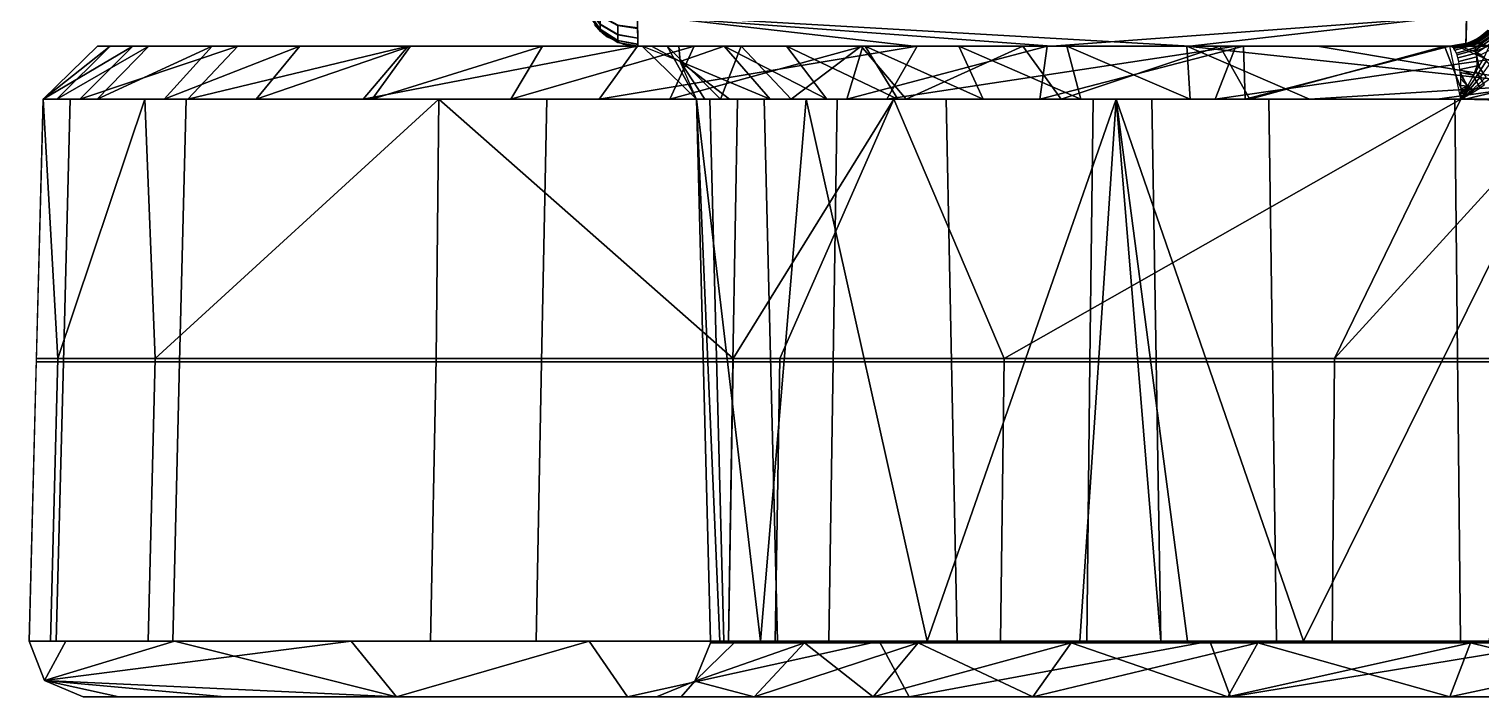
# Model space of a CAD drawing. Extents: x -17.6 to 17.7, y -17.9 to 0.1.
# Drawn here: x -17.63 to -4.24, y -17.87 to -11.71 of the extents above; entities that cross this region are included whole.
import ezdxf

# ---------------------------------------------------------------- set-up
doc = ezdxf.new("R2010")
doc.units = 0
doc.header["$MEASUREMENT"] = 0
doc.layers.add('IGES LEVEL 1', color=255, linetype='CONTINUOUS')

msp = doc.modelspace()

# ---------------------------------------------------------------- linework, layer by layer
at = {"layer": 'IGES LEVEL 1'}
for points in [[(-4.367, -11.575, -2.957), (-4.375, -11.868, -2.25), (-4.347, -10.804, -1.874)], [(-4.375, -11.868, -2.25), (-4.375, -11.868, -1.032), (-4.347, -10.804, -1.874)], [(-4.375, -11.868, -1.032), (-4.375, -11.868, 0.186), (-4.347, -10.804, 0.013)], [(-4.375, -11.868, 0.186), (-4.375, -11.868, 1.404), (-4.347, -10.804, 0.013)], [(-4.375, -11.868, 1.404), (-4.375, -11.868, 2.622), (-4.347, -10.804, 1.901)], [(-4.375, -11.868, 2.622), (-4.375, -11.868, 3.84), (-4.347, -10.804, 3.788)], [(-4.375, -11.868, 3.84), (-4.375, -11.868, 5.058), (-4.347, -10.804, 3.788)], [(-4.375, -11.868, 5.058), (-4.375, -11.868, 6.276), (-4.347, -10.804, 5.675)], [(-4.375, -11.868, 6.276), (-4.368, -11.584, 6.974), (-4.347, -10.804, 5.675)], [(-4.347, -10.804, 5.675), (-4.347, -10.804, 3.788), (-4.375, -11.868, 5.058)], [(-4.347, -10.804, 3.788), (-4.347, -10.804, 1.901), (-4.375, -11.868, 2.622)], [(-4.347, -10.804, 1.901), (-4.347, -10.804, 0.013), (-4.375, -11.868, 1.404)], [(-4.347, -10.804, 0.013), (-4.347, -10.804, -1.874), (-4.375, -11.868, -1.032)], [(-12.469, -11.559, -2.389), (-12.47, -11.52, -2.515), (-12.361, -11.664, -2.576), (-12.36, -11.711, -2.421)], [(-12.47, -11.522, 6.537), (-12.469, -11.561, 6.405), (-12.36, -11.713, 6.434), (-12.361, -11.666, 6.596)], [(-12.469, -11.573, -2.25), (-12.469, -11.559, -2.389), (-12.36, -11.711, -2.421), (-12.36, -11.728, -2.25)], [(-12.469, -11.561, 6.405), (-12.469, -11.573, 6.276), (-12.36, -11.728, 6.276), (-12.36, -11.713, 6.434)], [(-12.361, -11.664, -2.576), (-12.363, -11.582, -2.727), (-12.199, -11.669, -2.789), (-12.198, -11.76, -2.618)], [(-12.363, -11.592, 6.738), (-12.361, -11.666, 6.596), (-12.198, -11.763, 6.638), (-12.199, -11.68, 6.797)], [(-12.017, -11.575, -2.957), (-12.013, -11.868, -2.25), (-9.467, -11.868, -2.25)], [(-9.467, -11.868, -2.25), (-6.921, -11.868, -2.25), (-12.017, -11.575, -2.957)], [(-6.921, -11.868, -2.25), (-4.367, -11.575, -2.957), (-12.017, -11.575, -2.957)], [(-8.194, -11.868, 6.276), (-12.013, -11.868, 6.276), (-12.017, -11.584, 6.974)], [(-4.368, -11.584, 6.974), (-8.194, -11.868, 6.276), (-12.017, -11.584, 6.974)], [(-4.368, -11.584, 6.974), (-4.375, -11.868, 6.276), (-8.194, -11.868, 6.276)], [(-4.375, -11.868, -2.25), (-4.367, -11.575, -2.957), (-6.921, -11.868, -2.25)], [(-12.414, -11.666, -2.25), (-12.414, -11.666, 6.276), (-12.374, -11.714, 6.276), (-12.374, -11.714, -2.25)], [(-12.374, -11.714, -2.25), (-12.374, -11.714, 6.276), (-12.343, -11.744, 6.276), (-12.343, -11.744, -2.25)], [(-12.36, -11.711, -2.421), (-12.361, -11.664, -2.576), (-12.198, -11.76, -2.618), (-12.197, -11.814, -2.443)], [(-12.361, -11.666, 6.596), (-12.36, -11.713, 6.434), (-12.197, -11.816, 6.455), (-12.198, -11.763, 6.638)], [(-12.36, -11.728, -2.25), (-12.36, -11.711, -2.421), (-12.197, -11.814, -2.443), (-12.197, -11.833, -2.25)], [(-12.36, -11.713, 6.434), (-12.36, -11.728, 6.276), (-12.197, -11.833, 6.276), (-12.197, -11.816, 6.455)], [(-12.343, -11.744, -2.25), (-12.343, -11.744, 6.276), (-12.297, -11.78, 6.276), (-12.297, -11.78, -2.25)], [(-12.297, -11.78, -2.25), (-12.297, -11.78, 6.276), (-12.147, -11.85, 6.276), (-12.147, -11.85, -2.25)], [(-12.198, -11.76, -2.618), (-12.199, -11.669, -2.789), (-12.015, -11.696, -2.81), (-12.014, -11.792, -2.633)], [(-12.199, -11.68, 6.797), (-12.198, -11.763, 6.638), (-12.014, -11.794, 6.652), (-12.015, -11.708, 6.818)], [(-12.197, -11.814, -2.443), (-12.198, -11.76, -2.618), (-12.014, -11.792, -2.633), (-12.013, -11.848, -2.451)], [(-12.198, -11.763, 6.638), (-12.197, -11.816, 6.455), (-12.013, -11.851, 6.462), (-12.014, -11.794, 6.652)], [(-4.343, -11.835, -8.044), (-4.343, -11.835, -5.601), (-4.235, -11.777, -5.601), (-4.235, -11.777, -8.044)], [(-4.343, -11.835, -10.518), (-4.343, -11.835, -8.044), (-4.235, -11.777, -8.044), (-4.235, -11.777, -10.518)], [(-4.331, -11.83, -10.518), (-4.319, -11.83, -10.665), (-4.235, -11.785, -10.65), (-4.246, -11.785, -10.518)], [(-4.319, -11.83, -10.665), (-4.279, -11.831, -10.808), (-4.2, -11.786, -10.777), (-4.235, -11.785, -10.65)], [(-4.307, -11.838, -5.449), (-4.313, -11.832, -5.487), (-4.163, -11.728, -5.467), (-4.161, -11.735, -5.422)], [(-4.163, -11.728, -5.467), (-4.313, -11.832, -5.487), (-4.276, -11.803, -5.601)], [(-4.305, -11.842, -5.43), (-4.307, -11.838, -5.449), (-4.161, -11.735, -5.422), (-4.16, -11.739, -5.4)], [(-4.298, -11.856, -5.374), (-4.305, -11.842, -5.43), (-4.16, -11.739, -5.4), (-4.157, -11.757, -5.334)], [(-4.289, -11.884, -5.303), (-4.298, -11.856, -5.374), (-4.157, -11.757, -5.334), (-4.153, -11.791, -5.25)], [(-4.12, -11.733, -10.785), (-4.134, -11.73, -10.752), (-4.286, -11.834, -10.81), (-4.268, -11.836, -10.848)], [(-4.276, -11.803, -5.601), (-4.174, -11.726, -5.601), (-4.163, -11.728, -5.467)], [(-4.102, -11.74, -10.818), (-4.12, -11.733, -10.785), (-4.268, -11.836, -10.848), (-4.243, -11.841, -10.883)], [(-4.246, -11.785, -10.518), (-4.235, -11.785, -10.65), (-4.162, -11.726, -10.636), (-4.172, -11.724, -10.518)], [(-4.077, -11.752, -10.851), (-4.102, -11.74, -10.818), (-4.243, -11.841, -10.883), (-4.21, -11.852, -10.917)], [(-16.998, -11.868, -21.998), (-17.498, -12.355, -21.998), (-16.88, -11.868, -19.99)], [(-17.498, -12.355, -21.998), (-17.373, -12.355, -19.91), (-16.88, -11.868, -19.99)], [(-17.162, -12.355, -25.414), (-17.498, -12.355, -21.998), (-16.671, -11.868, -25.317)], [(-17.498, -12.355, -21.998), (-16.998, -11.868, -21.998), (-16.671, -11.868, -25.317)], [(-17.373, -12.355, -19.91), (-17, -12.355, -17.851), (-16.525, -11.868, -18.011)], [(-16.525, -11.868, -18.011), (-16.88, -11.868, -19.99), (-17.373, -12.355, -19.91)], [(-16.165, -12.355, -28.699), (-17.162, -12.355, -25.414), (-15.703, -11.868, -28.508)], [(-16.671, -11.868, -25.317), (-15.703, -11.868, -28.508), (-17.162, -12.355, -25.414)], [(-17, -12.355, -17.851), (-16.384, -12.355, -15.852), (-15.939, -11.868, -16.088)], [(-15.939, -11.868, -16.088), (-16.525, -11.868, -18.011), (-17, -12.355, -17.851)], [(-16.709, -11.868, -25.124), (-16.998, -11.868, -21.998), (-11.972, -11.868, -21.998)], [(-16.998, -11.868, -21.998), (-16.705, -11.868, -18.854), (-11.972, -11.868, -21.998)], [(-11.972, -11.868, -21.998), (-11.564, -11.868, -25.1), (-16.709, -11.868, -25.124)], [(-15.849, -11.868, -28.143), (-16.709, -11.868, -25.124), (-11.564, -11.868, -25.1)], [(-11.635, -11.868, -19.175), (-11.972, -11.868, -21.998), (-16.705, -11.868, -18.854)], [(-16.705, -11.868, -18.854), (-15.837, -11.868, -15.819), (-11.635, -11.868, -19.175)], [(-16.384, -12.355, -15.852), (-15.535, -12.355, -13.941), (-15.13, -11.868, -14.247)], [(-15.13, -11.868, -14.247), (-15.939, -11.868, -16.088), (-16.384, -12.355, -15.852)], [(-14.547, -12.355, -31.727), (-16.165, -12.355, -28.699), (-14.131, -11.868, -31.45)], [(-15.703, -11.868, -28.508), (-14.131, -11.868, -31.45), (-16.165, -12.355, -28.699)], [(-11.564, -11.868, -25.1), (-10.367, -11.868, -27.991), (-15.849, -11.868, -28.143)], [(-14.45, -11.868, -30.954), (-15.849, -11.868, -28.143), (-10.367, -11.868, -27.991)], [(-10.643, -11.868, -16.511), (-11.635, -11.868, -19.175), (-15.837, -11.868, -15.819)], [(-15.837, -11.868, -15.819), (-14.422, -11.868, -12.997), (-10.643, -11.868, -16.511)], [(-15.535, -12.355, -13.941), (-14.463, -12.355, -12.144), (-14.11, -11.868, -12.514)], [(-14.11, -11.868, -12.514), (-15.13, -11.868, -14.247), (-15.535, -12.355, -13.941)], [(-12.369, -12.355, -34.381), (-14.547, -12.355, -31.727), (-12.015, -11.868, -34.028)], [(-14.131, -11.868, -31.45), (-12.015, -11.868, -34.028), (-14.547, -12.355, -31.727)], [(-14.463, -12.355, -12.144), (-13.185, -12.355, -10.488), (-12.892, -11.868, -10.914)], [(-12.892, -11.868, -10.914), (-14.11, -11.868, -12.514), (-14.463, -12.355, -12.144)], [(-12.558, -11.868, -33.459), (-14.45, -11.868, -30.954), (-10.367, -11.868, -27.991)], [(-9.051, -11.868, -14.155), (-10.643, -11.868, -16.511), (-14.422, -11.868, -12.997)], [(-14.422, -11.868, -12.997), (-12.511, -11.868, -10.484), (-9.051, -11.868, -14.155)], [(-13.185, -12.355, -10.488), (-11.718, -12.355, -8.996), (-11.494, -11.868, -9.468)], [(-11.494, -11.868, -9.468), (-12.892, -11.868, -10.914), (-13.185, -12.355, -10.488)], [(-10.367, -11.868, -27.991), (-8.462, -11.868, -30.474), (-12.558, -11.868, -33.459)], [(-10.238, -11.868, -35.574), (-12.558, -11.868, -33.459), (-8.462, -11.868, -30.474)], [(-6.95, -11.868, -12.241), (-9.051, -11.868, -14.155), (-12.511, -11.868, -10.484)], [(-12.511, -11.868, -10.484), (-10.168, -11.868, -8.368), (-6.95, -11.868, -12.241)], [(-9.715, -12.355, -36.559), (-12.369, -12.355, -34.381), (-9.437, -11.868, -36.143)], [(-12.015, -11.868, -34.028), (-9.437, -11.868, -36.143), (-12.369, -12.355, -34.381)], [(-12.197, -11.833, -2.25), (-12.197, -11.814, -2.443), (-12.013, -11.848, -2.451), (-12.013, -11.868, -2.25)], [(-12.197, -11.816, 6.455), (-12.197, -11.833, 6.276), (-12.013, -11.868, 6.276), (-12.013, -11.851, 6.462)], [(-12.013, -11.868, 6.276), (-12.013, -11.868, 2.013), (-12.147, -11.85, 6.276)], [(-12.013, -11.868, 2.013), (-12.013, -11.868, -2.25), (-12.147, -11.85, -2.25)], [(-12.147, -11.85, -2.25), (-12.147, -11.85, 6.276), (-12.013, -11.868, 2.013)], [(-4.375, -11.868, -2.25), (-4.375, -11.868, 6.276), (-12.013, -11.868, 6.276), (-12.013, -11.868, -2.25)], [(-11.624, -12.01, -21.998), (-11.972, -11.868, -21.998), (-11.888, -11.868, -20.576)], [(-11.742, -11.868, -24.336), (-11.972, -11.868, -21.998), (-11.473, -12.355, -21.998)], [(-11.888, -11.868, -20.576), (-11.635, -11.868, -19.175), (-11.624, -12.01, -21.998)], [(-11.06, -11.868, -26.585), (-11.742, -11.868, -24.336), (-11.252, -12.355, -24.239)], [(-11.473, -12.355, -21.998), (-11.252, -12.355, -24.239), (-11.742, -11.868, -24.336)], [(-11.718, -12.355, -8.996), (-10.084, -12.355, -7.69), (-9.936, -11.868, -8.198)], [(-9.936, -11.868, -8.198), (-11.494, -11.868, -9.468), (-11.718, -12.355, -8.996)], [(-11.635, -11.868, -19.175), (-11.218, -11.868, -17.813), (-11.624, -12.01, -21.998)], [(-11.624, -12.01, -21.998), (-11.218, -11.868, -17.813), (-10.792, -12.355, -18.101)], [(-11.252, -12.355, -24.239), (-10.598, -12.355, -26.394), (-11.06, -11.868, -26.585)], [(-11.218, -11.868, -17.813), (-10.643, -11.868, -16.511), (-10.271, -12.355, -16.883)], [(-10.271, -12.355, -16.883), (-10.792, -12.355, -18.101), (-11.218, -11.868, -17.813)], [(-9.952, -11.868, -28.657), (-11.06, -11.868, -26.585), (-10.598, -12.355, -26.394)], [(-10.643, -11.868, -16.511), (-9.917, -11.868, -15.286), (-9.614, -12.355, -15.733)], [(-9.614, -12.355, -15.733), (-10.271, -12.355, -16.883), (-10.643, -11.868, -16.511)], [(-10.598, -12.355, -26.394), (-9.537, -12.355, -28.38), (-9.952, -11.868, -28.657)], [(-8.462, -11.868, -30.474), (-5.979, -11.868, -32.379), (-10.238, -11.868, -35.574)], [(-7.569, -11.868, -37.227), (-10.238, -11.868, -35.574), (-5.979, -11.868, -32.379)], [(-10.168, -11.868, -8.368), (-7.474, -11.868, -6.721), (-6.95, -11.868, -12.241)], [(-10.084, -12.355, -7.69), (-8.306, -12.355, -6.588), (-8.238, -11.868, -7.12)], [(-8.238, -11.868, -7.12), (-9.936, -11.868, -8.198), (-10.084, -12.355, -7.69)], [(-8.462, -11.868, -30.474), (-9.952, -11.868, -28.657), (-9.537, -12.355, -28.38)], [(-9.917, -11.868, -15.286), (-9.051, -11.868, -14.155), (-8.829, -12.355, -14.666)], [(-8.829, -12.355, -14.666), (-9.614, -12.355, -15.733), (-9.917, -11.868, -15.286)], [(-6.687, -12.355, -38.177), (-9.715, -12.355, -36.559), (-6.496, -11.868, -37.716)], [(-9.437, -11.868, -36.143), (-6.496, -11.868, -37.716), (-9.715, -12.355, -36.559)], [(-9.537, -12.355, -28.38), (-8.108, -12.355, -30.12), (-8.462, -11.868, -30.474)], [(-9.051, -11.868, -14.155), (-8.057, -11.868, -13.136), (-7.926, -12.355, -13.697)], [(-7.926, -12.355, -13.697), (-8.829, -12.355, -14.666), (-9.051, -11.868, -14.155)], [(-6.645, -11.868, -31.965), (-8.462, -11.868, -30.474), (-8.108, -12.355, -30.12)], [(-8.306, -12.355, -6.588), (-6.41, -12.355, -5.706), (-6.425, -11.868, -6.251)], [(-6.425, -11.868, -6.251), (-8.238, -11.868, -7.12), (-8.306, -12.355, -6.588)], [(-8.108, -12.355, -30.12), (-6.367, -12.355, -31.549), (-6.645, -11.868, -31.965)], [(-8.057, -11.868, -13.136), (-6.95, -11.868, -12.241), (-6.918, -12.355, -12.838)], [(-6.918, -12.355, -12.838), (-7.926, -12.355, -13.697), (-8.057, -11.868, -13.136)], [(-5.979, -11.868, -32.379), (-3.088, -11.868, -33.576), (-7.569, -11.868, -37.227)], [(-4.641, -11.868, -38.361), (-7.569, -11.868, -37.227), (-3.088, -11.868, -33.576)], [(-4.522, -11.868, -5.601), (-4.522, -11.868, -8.059), (-7.474, -11.868, -6.721)], [(-4.522, -11.868, -8.059), (-4.522, -11.868, -10.518), (-7.474, -11.868, -6.721)], [(-7.474, -11.868, -6.721), (-4.522, -11.868, -10.518), (-6.95, -11.868, -12.241)], [(-6.95, -11.868, -12.241), (-5.744, -11.868, -11.484), (-3.654, -12.221, -11.089)], [(-5.818, -12.355, -12.101), (-6.918, -12.355, -12.838), (-6.95, -11.868, -12.241)], [(-6.95, -11.868, -12.241), (-3.654, -12.221, -11.089), (-5.818, -12.355, -12.101)], [(-4.522, -11.868, -10.518), (-4.456, -11.868, -10.876), (-6.95, -11.868, -12.241)], [(-3.402, -12.355, -39.174), (-6.687, -12.355, -38.177), (-3.304, -11.868, -38.684)], [(-6.496, -11.868, -37.716), (-3.304, -11.868, -38.684), (-6.687, -12.355, -38.177)], [(-4.573, -11.868, -33.072), (-6.645, -11.868, -31.965), (-6.367, -12.355, -31.549)], [(-4.522, -11.868, -5.601), (-6.425, -11.868, -6.251), (-6.41, -12.355, -5.706)], [(-6.41, -12.355, -5.706), (-4.421, -12.355, -5.056), (-4.522, -11.868, -5.601)], [(-6.367, -12.355, -31.549), (-4.381, -12.355, -32.61), (-4.573, -11.868, -33.072)], [(-5.744, -11.868, -11.484), (-4.456, -11.868, -10.876), (-3.654, -12.221, -11.089)], [(-1.555, -11.868, -38.938), (-4.641, -11.868, -38.361), (-3.088, -11.868, -33.576)], [(-2.324, -11.868, -33.754), (-4.573, -11.868, -33.072), (-4.381, -12.355, -32.61)], [(-4.522, -11.868, -10.518), (-4.522, -11.868, -8.879), (-4.343, -11.835, -10.518)], [(-4.522, -11.868, -8.879), (-4.522, -11.868, -7.24), (-4.343, -11.835, -8.044)], [(-4.522, -11.868, -7.24), (-4.522, -11.868, -5.601), (-4.343, -11.835, -5.601)], [(-4.343, -11.835, -5.601), (-4.343, -11.835, -8.044), (-4.522, -11.868, -7.24)], [(-4.343, -11.835, -8.044), (-4.343, -11.835, -10.518), (-4.522, -11.868, -8.879)], [(-4.522, -11.868, -5.601), (-4.395, -11.852, -5.601), (-4.498, -11.877, -5.496)], [(-4.522, -11.868, -10.518), (-4.506, -11.868, -10.7), (-4.411, -11.859, -10.682), (-4.426, -11.859, -10.518)], [(-4.506, -11.868, -10.7), (-4.456, -11.868, -10.876), (-4.366, -11.859, -10.841), (-4.411, -11.859, -10.682)], [(-4.49, -11.884, -5.462), (-4.498, -11.877, -5.496), (-4.313, -11.832, -5.487), (-4.307, -11.838, -5.449)], [(-4.313, -11.832, -5.487), (-4.498, -11.877, -5.496), (-4.395, -11.852, -5.601)], [(-4.487, -11.888, -5.445), (-4.49, -11.884, -5.462), (-4.307, -11.838, -5.449), (-4.305, -11.842, -5.43)], [(-4.476, -11.904, -5.395), (-4.487, -11.888, -5.445), (-4.305, -11.842, -5.43), (-4.298, -11.856, -5.374)], [(-4.462, -11.932, -5.331), (-4.476, -11.904, -5.395), (-4.298, -11.856, -5.374), (-4.289, -11.884, -5.303)], [(-4.456, -11.948, -5.301), (-4.462, -11.932, -5.331), (-4.289, -11.884, -5.303), (-4.285, -11.901, -5.269)], [(-4.268, -11.836, -10.848), (-4.286, -11.834, -10.81), (-4.456, -11.868, -10.876), (-4.431, -11.871, -10.927)], [(-4.448, -11.976, -5.259), (-4.456, -11.948, -5.301), (-4.285, -11.901, -5.269), (-4.28, -11.931, -5.22)], [(-4.243, -11.841, -10.883), (-4.268, -11.836, -10.848), (-4.431, -11.871, -10.927), (-4.395, -11.881, -10.972)], [(-4.426, -11.859, -10.518), (-4.411, -11.859, -10.682), (-4.319, -11.83, -10.665), (-4.331, -11.83, -10.518)], [(-4.411, -11.859, -10.682), (-4.366, -11.859, -10.841), (-4.279, -11.831, -10.808), (-4.319, -11.83, -10.665)], [(-4.395, -11.852, -5.601), (-4.276, -11.803, -5.601), (-4.313, -11.832, -5.487)], [(-4.21, -11.852, -10.917), (-4.243, -11.841, -10.883), (-4.395, -11.881, -10.972), (-4.348, -11.897, -11.012)], [(-4.381, -12.355, -32.61), (-2.226, -12.355, -33.264), (-2.324, -11.868, -33.754)], [(-4.169, -11.867, -10.949), (-4.21, -11.852, -10.917), (-4.348, -11.897, -11.012), (-4.294, -11.917, -11.044)], [(-4.121, -11.887, -10.978), (-4.169, -11.867, -10.949), (-4.294, -11.917, -11.044), (-4.233, -11.943, -11.07)], [(-4.285, -11.901, -5.269), (-4.289, -11.884, -5.303), (-4.153, -11.791, -5.25), (-4.151, -11.811, -5.21)], [(-4.28, -11.931, -5.22), (-4.285, -11.901, -5.269), (-4.151, -11.811, -5.21), (-4.149, -11.847, -5.153)], [(-4.28, -11.931, -5.22), (-4.149, -11.847, -5.153), (-4.207, -11.97, -5.101)], [(-11.473, -12.355, -21.998), (-11.624, -12.01, -21.998), (-11.396, -12.355, -20.675)], [(-10.792, -12.355, -18.101), (-11.168, -12.355, -19.371), (-11.624, -12.01, -21.998)], [(-11.168, -12.355, -19.371), (-11.396, -12.355, -20.675), (-11.624, -12.01, -21.998)], [(-4.441, -12.009, -5.219), (-4.448, -11.976, -5.259), (-4.28, -11.931, -5.22), (-4.275, -11.966, -5.174)], [(-4.429, -12.082, -5.15), (-4.441, -12.009, -5.219), (-4.275, -11.966, -5.174), (-4.269, -12.048, -5.096)], [(-4.429, -12.082, -5.15), (-4.269, -12.048, -5.096), (-4.304, -12.136, -5.065)], [(-4.256, -12.053, -5.082), (-4.304, -12.136, -5.065), (-4.269, -12.048, -5.096)], [(-4.265, -12.126, -5.048), (-4.236, -12.082, -5.05), (-4.255, -12.051, -5.082), (-4.282, -12.097, -5.072)], [(-4.207, -11.97, -5.101), (-4.256, -12.053, -5.082), (-4.28, -11.931, -5.22)], [(-4.275, -11.966, -5.174), (-4.28, -11.931, -5.22), (-4.256, -12.053, -5.082)], [(-4.269, -12.048, -5.096), (-4.275, -11.966, -5.174), (-4.256, -12.053, -5.082)], [(-4.236, -12.082, -5.05), (-4.185, -12.001, -5.057), (-4.207, -11.97, -5.101), (-4.255, -12.051, -5.082)], [(-4.214, -12.115, -5.025), (-4.156, -12.036, -5.021), (-4.185, -12.001, -5.057), (-4.236, -12.082, -5.05)], [(-4.426, -12.11, -5.131), (-4.429, -12.082, -5.15), (-4.304, -12.136, -5.065)], [(-4.304, -12.136, -5.065), (-4.36, -12.236, -5.054), (-4.426, -12.11, -5.131)], [(-4.425, -12.124, -5.122), (-4.426, -12.11, -5.131), (-4.36, -12.236, -5.054)], [(-4.422, -12.168, -5.099), (-4.425, -12.124, -5.122), (-4.36, -12.236, -5.054)], [(-4.42, -12.23, -5.075), (-4.422, -12.168, -5.099), (-4.36, -12.236, -5.054)], [(-4.421, -12.355, -5.056), (-4.083, -12.117, -4.977), (-3.424, -12.381, -4.825)], [(-4.345, -12.243, -5.046), (-4.293, -12.167, -5.046), (-4.307, -12.141, -5.065), (-4.354, -12.225, -5.055)], [(-4.336, -12.261, -5.04), (-4.278, -12.194, -5.032), (-4.293, -12.167, -5.046), (-4.345, -12.243, -5.046)], [(-4.293, -12.167, -5.046), (-4.265, -12.126, -5.048), (-4.282, -12.097, -5.072), (-4.307, -12.141, -5.065)], [(-4.278, -12.194, -5.032), (-4.247, -12.156, -5.028), (-4.265, -12.126, -5.048), (-4.293, -12.167, -5.046)], [(-4.261, -12.222, -5.02), (-4.225, -12.188, -5.013), (-4.247, -12.156, -5.028), (-4.278, -12.194, -5.032)], [(-4.247, -12.156, -5.028), (-4.214, -12.115, -5.025), (-4.236, -12.082, -5.05), (-4.265, -12.126, -5.048)], [(-4.242, -12.25, -5.013), (-4.202, -12.221, -5.004), (-4.225, -12.188, -5.013), (-4.261, -12.222, -5.02)], [(-4.225, -12.188, -5.013), (-4.188, -12.15, -5.006), (-4.214, -12.115, -5.025), (-4.247, -12.156, -5.028)], [(-4.64, -12.355, -11.495), (-5.818, -12.355, -12.101), (-3.654, -12.221, -11.089)], [(-3.654, -12.221, -11.089), (-3.4, -12.355, -11.03), (-4.64, -12.355, -11.495)], [(-4.36, -12.236, -5.054), (-4.421, -12.355, -5.056), (-4.42, -12.311, -5.059)], [(-4.363, -12.242, -5.054), (-4.421, -12.355, -5.056), (-4.355, -12.258, -5.047)], [(-4.347, -12.273, -5.041), (-4.355, -12.258, -5.047), (-4.421, -12.355, -5.056)], [(-4.421, -12.355, -5.056), (-4.421, -12.355, -5.056), (-4.347, -12.273, -5.041)], [(-4.339, -12.29, -5.037), (-4.347, -12.273, -5.041), (-4.421, -12.355, -5.056)], [(-4.421, -12.355, -5.056), (-4.33, -12.306, -5.034), (-4.339, -12.29, -5.037)], [(-4.419, -12.262, -5.067), (-4.42, -12.23, -5.075), (-4.36, -12.236, -5.054)], [(-4.42, -12.311, -5.059), (-4.419, -12.262, -5.067), (-4.36, -12.236, -5.054)], [(-4.355, -12.258, -5.047), (-4.345, -12.243, -5.046), (-4.354, -12.225, -5.055), (-4.363, -12.242, -5.054)], [(-4.347, -12.273, -5.041), (-4.336, -12.261, -5.04), (-4.345, -12.243, -5.046), (-4.355, -12.258, -5.047)], [(-4.339, -12.29, -5.037), (-4.326, -12.279, -5.034), (-4.336, -12.261, -5.04), (-4.347, -12.273, -5.041)], [(-4.33, -12.306, -5.034), (-4.316, -12.298, -5.03), (-4.326, -12.279, -5.034), (-4.339, -12.29, -5.037)], [(-4.326, -12.279, -5.034), (-4.261, -12.222, -5.02), (-4.278, -12.194, -5.032), (-4.336, -12.261, -5.04)], [(-4.316, -12.298, -5.03), (-4.242, -12.25, -5.013), (-4.261, -12.222, -5.02), (-4.326, -12.279, -5.034)], [(-17.312, -14.779, -24.949), (-17.249, -12.355, -24.939), (-17.498, -12.355, -21.998), (-17.562, -14.779, -21.998)], [(-17.561, -14.748, -21.998), (-17.498, -12.355, -21.998), (-17.365, -14.748, -19.378)], [(-17.498, -12.355, -21.998), (-16.561, -12.355, -16.345), (-17.365, -14.748, -19.378)], [(-16.466, -14.748, -15.891), (-17.365, -14.748, -19.378), (-16.561, -12.355, -16.345)], [(-16.24, -14.779, -28.685), (-16.181, -12.355, -28.661), (-17.249, -12.355, -24.939), (-17.312, -14.779, -24.949)], [(-16.561, -12.355, -16.345), (-13.849, -12.355, -11.297), (-16.466, -14.748, -15.891)], [(-13.873, -14.748, -11.226), (-16.466, -14.748, -15.891), (-13.849, -12.355, -11.297)], [(-12.901, -14.779, -33.919), (-12.854, -12.355, -33.876), (-16.181, -12.355, -28.661), (-16.24, -14.779, -28.685)], [(-11.135, -14.748, -8.412), (-13.873, -14.748, -11.226), (-13.849, -12.355, -11.297)], [(-13.849, -12.355, -11.297), (-9.653, -12.355, -7.395), (-11.135, -14.748, -8.412)], [(-11.136, -14.779, -35.584), (-11.095, -12.355, -35.535), (-12.854, -12.355, -33.876), (-12.901, -14.779, -33.919)], [(-11.473, -12.355, -21.998), (-10.46, -12.355, -17.282), (-10.883, -17.355, -18.802)], [(-10.883, -17.355, -18.802), (-11.258, -17.355, -20.621), (-11.473, -12.355, -21.998)], [(-11.258, -17.355, -20.621), (-11.342, -17.355, -21.998), (-11.473, -12.355, -21.998)], [(-11.473, -12.355, -21.998), (-11.342, -17.355, -21.998), (-11.219, -17.355, -23.662), (-11.349, -12.355, -23.682)], [(-11.349, -12.355, -23.682), (-11.219, -17.355, -23.662), (-10.726, -17.355, -25.688), (-10.849, -12.355, -25.73)], [(-10.211, -14.779, -36.293), (-10.175, -12.355, -36.241), (-11.095, -12.355, -35.535), (-11.136, -14.779, -35.584)], [(-10.704, -14.748, -8.069), (-11.135, -14.748, -8.412), (-9.653, -12.355, -7.395)], [(-9.343, -17.355, -15.563), (-10.883, -17.355, -18.802), (-10.46, -12.355, -17.282)], [(-10.849, -12.355, -25.73), (-10.726, -17.355, -25.688), (-9.066, -17.355, -28.818), (-9.17, -12.355, -28.897)], [(-8.634, -14.748, -6.697), (-10.704, -14.748, -8.069), (-9.653, -12.355, -7.395)], [(-10.46, -12.355, -17.282), (-7.601, -12.355, -13.398), (-9.343, -17.355, -15.563)], [(-7.842, -14.779, -37.72), (-7.813, -12.355, -37.664), (-10.175, -12.355, -36.241), (-10.211, -14.779, -36.293)], [(-9.653, -12.355, -7.395), (-4.421, -12.355, -5.056), (-8.634, -14.748, -6.697)], [(-7.935, -17.355, -13.888), (-9.343, -17.355, -15.563), (-7.601, -12.355, -13.398)], [(-9.17, -12.355, -28.897), (-9.066, -17.355, -28.818), (-7.19, -17.355, -30.776), (-7.273, -12.355, -30.877)], [(-5.587, -14.748, -5.339), (-8.634, -14.748, -6.697), (-4.421, -12.355, -5.056)], [(-7.19, -17.355, -13.219), (-7.935, -17.355, -13.888), (-7.601, -12.355, -13.398)], [(-3.353, -14.779, -39.248), (-3.34, -12.355, -39.186), (-7.813, -12.355, -37.664), (-7.842, -14.779, -37.72)], [(-7.601, -12.355, -13.398), (-3.4, -12.355, -11.03), (-5.871, -17.355, -12.285)], [(-5.871, -17.355, -12.285), (-6.943, -17.355, -13.022), (-7.601, -12.355, -13.398)], [(-6.943, -17.355, -13.022), (-7.19, -17.355, -13.219), (-7.601, -12.355, -13.398)], [(-7.273, -12.355, -30.877), (-7.19, -17.355, -30.776), (-6.121, -17.355, -31.554), (-6.192, -12.355, -31.664)], [(-6.192, -12.355, -31.664), (-6.121, -17.355, -31.554), (-4.424, -17.355, -32.451), (-4.475, -12.355, -32.571)], [(-4.163, -17.355, -11.438), (-5.871, -17.355, -12.285), (-3.4, -12.355, -11.03)], [(-4.421, -12.355, -5.056), (-3.424, -12.381, -4.825), (-5.587, -14.748, -5.339)], [(0.5, -14.748, -4.429), (-5.587, -14.748, -5.339), (-3.424, -12.381, -4.825)], [(-4.475, -12.355, -32.571), (-4.424, -17.355, -32.451), (-1.236, -17.355, -33.285), (-1.25, -12.355, -33.415)], [(-17.629, -17.355, -21.998), (-17.561, -14.748, -21.998), (-17.365, -14.748, -19.378), (-17.432, -17.355, -19.368)], [(-17.379, -17.355, -24.961), (-17.312, -14.779, -24.949), (-17.562, -14.779, -21.998), (-17.629, -17.355, -21.998)], [(-17.432, -17.355, -19.368), (-17.365, -14.748, -19.378), (-16.466, -14.748, -15.891), (-16.53, -17.355, -15.867)], [(-16.302, -17.355, -28.711), (-16.24, -14.779, -28.685), (-17.312, -14.779, -24.949), (-17.379, -17.355, -24.961)], [(-16.53, -17.355, -15.867), (-16.466, -14.748, -15.891), (-13.873, -14.748, -11.226), (-13.927, -17.355, -11.184)], [(-12.951, -17.355, -33.964), (-12.901, -14.779, -33.919), (-16.24, -14.779, -28.685), (-16.302, -17.355, -28.711)], [(-13.927, -17.355, -11.184), (-13.873, -14.748, -11.226), (-11.135, -14.748, -8.412), (-11.178, -17.355, -8.359)], [(-11.178, -17.355, -35.636), (-11.136, -14.779, -35.584), (-12.901, -14.779, -33.919), (-12.951, -17.355, -33.964)], [(-11.178, -17.355, -8.359), (-11.135, -14.748, -8.412), (-10.704, -14.748, -8.069), (-10.746, -17.355, -8.015)], [(-10.251, -17.355, -36.348), (-10.211, -14.779, -36.293), (-11.136, -14.779, -35.584), (-11.178, -17.355, -35.636)], [(-10.746, -17.355, -8.015), (-10.704, -14.748, -8.069), (-8.634, -14.748, -6.697), (-8.668, -17.355, -6.638)], [(-7.872, -17.355, -37.781), (-7.842, -14.779, -37.72), (-10.211, -14.779, -36.293), (-10.251, -17.355, -36.348)], [(-8.668, -17.355, -6.638), (-8.634, -14.748, -6.697), (-5.587, -14.748, -5.339), (-5.609, -17.355, -5.274)], [(-3.366, -17.355, -39.315), (-3.353, -14.779, -39.248), (-7.842, -14.779, -37.72), (-7.872, -17.355, -37.781)], [(-5.609, -17.355, -5.274), (-5.587, -14.748, -5.339), (0.5, -14.748, -4.429), (0.502, -17.355, -4.361)], [(-17.487, -17.717, -21.998), (-17.629, -17.355, -21.998), (-17.29, -17.355, -25.44)], [(-17.29, -17.355, -18.556), (-17.629, -17.355, -21.998), (-17.487, -17.717, -21.998)], [(-17.29, -17.355, -25.44), (-16.286, -17.355, -28.75), (-17.487, -17.717, -21.998)], [(-16.286, -17.355, -28.75), (-14.656, -17.355, -31.8), (-17.487, -17.717, -21.998)], [(-14.24, -17.868, -31.522), (-17.487, -17.717, -21.998), (-14.656, -17.355, -31.8)], [(-16.286, -17.355, -15.246), (-17.29, -17.355, -18.556), (-17.487, -17.717, -21.998)], [(-17.487, -17.717, -21.998), (-14.24, -17.868, -12.473), (-16.286, -17.355, -15.246)], [(-14.656, -17.355, -12.195), (-16.286, -17.355, -15.246), (-14.24, -17.868, -12.473)], [(-14.656, -17.355, -31.8), (-12.461, -17.355, -34.474), (-14.24, -17.868, -31.522)], [(-12.461, -17.355, -9.522), (-14.656, -17.355, -12.195), (-14.24, -17.868, -12.473)], [(-12.108, -17.868, -34.12), (-14.24, -17.868, -31.522), (-12.461, -17.355, -34.474)], [(-14.24, -17.868, -12.473), (-12.108, -17.868, -9.875), (-12.461, -17.355, -9.522)], [(-12.461, -17.355, -34.474), (-9.788, -17.355, -36.668), (-12.108, -17.868, -34.12)], [(-9.788, -17.355, -7.327), (-12.461, -17.355, -9.522), (-12.108, -17.868, -9.875)], [(-9.51, -17.868, -36.252), (-12.108, -17.868, -34.12), (-9.788, -17.355, -36.668)], [(-12.108, -17.868, -9.875), (-9.51, -17.868, -7.743), (-9.788, -17.355, -7.327)], [(-11.488, -17.722, -21.998), (-11.342, -17.368, -21.998), (-11.123, -17.368, -19.782)], [(-11.123, -17.368, -19.782), (-10.477, -17.368, -17.652), (-11.488, -17.722, -21.998)], [(-11.488, -17.722, -21.998), (-10.477, -17.368, -17.652), (-10.939, -17.868, -17.46)], [(-10.477, -17.368, -26.343), (-11.123, -17.368, -24.213), (-11.488, -17.722, -21.998)], [(-11.123, -17.368, -24.213), (-11.342, -17.368, -21.998), (-11.488, -17.722, -21.998)], [(-10.477, -17.368, -26.343), (-11.488, -17.722, -21.998), (-10.939, -17.868, -26.535)], [(-11.342, -17.368, -21.998), (-11.123, -17.368, -24.213), (-11.342, -17.355, -21.998)], [(-11.124, -17.355, -24.213), (-11.342, -17.355, -21.998), (-11.123, -17.368, -24.213)], [(-11.123, -17.368, -19.782), (-11.342, -17.368, -21.998), (-11.124, -17.355, -19.782)], [(-11.342, -17.368, -21.998), (-11.342, -17.355, -21.998), (-11.124, -17.355, -19.782)], [(-11.123, -17.368, -24.213), (-10.477, -17.368, -26.343), (-11.124, -17.355, -24.213)], [(-10.477, -17.355, -26.344), (-11.124, -17.355, -24.213), (-10.477, -17.368, -26.343)], [(-11.124, -17.355, -19.782), (-10.477, -17.355, -17.652), (-11.123, -17.368, -19.782)], [(-10.477, -17.368, -17.652), (-11.123, -17.368, -19.782), (-10.477, -17.355, -17.652)], [(-10.477, -17.368, -17.652), (-9.428, -17.368, -15.688), (-10.939, -17.868, -17.46)], [(-9.843, -17.868, -15.411), (-10.939, -17.868, -17.46), (-9.428, -17.368, -15.688)], [(-10.939, -17.868, -26.535), (-9.843, -17.868, -28.585), (-10.477, -17.368, -26.343)], [(-10.477, -17.368, -26.343), (-9.428, -17.368, -28.307), (-10.477, -17.355, -26.344)], [(-9.428, -17.355, -28.307), (-10.477, -17.355, -26.344), (-9.428, -17.368, -28.307)], [(-9.428, -17.368, -15.688), (-10.477, -17.368, -17.652), (-9.428, -17.355, -15.688)], [(-10.477, -17.355, -17.652), (-9.428, -17.355, -15.688), (-10.477, -17.368, -17.652)], [(-9.428, -17.368, -28.307), (-10.477, -17.368, -26.343), (-9.843, -17.868, -28.585)], [(-9.428, -17.368, -15.688), (-8.015, -17.368, -13.968), (-9.843, -17.868, -15.411)], [(-8.369, -17.868, -13.614), (-9.843, -17.868, -15.411), (-8.015, -17.368, -13.968)], [(-9.843, -17.868, -28.585), (-8.369, -17.868, -30.381), (-9.428, -17.368, -28.307)], [(-9.788, -17.355, -36.668), (-6.737, -17.355, -38.298), (-9.51, -17.868, -36.252)], [(-6.737, -17.355, -5.697), (-9.788, -17.355, -7.327), (-9.51, -17.868, -7.743)], [(-6.546, -17.868, -37.836), (-9.51, -17.868, -36.252), (-6.737, -17.355, -38.298)], [(-9.51, -17.868, -7.743), (-6.546, -17.868, -6.159), (-6.737, -17.355, -5.697)], [(-9.428, -17.368, -28.307), (-8.015, -17.368, -30.028), (-9.428, -17.355, -28.307)], [(-8.016, -17.355, -30.028), (-9.428, -17.355, -28.307), (-8.015, -17.368, -30.028)], [(-8.015, -17.368, -13.968), (-9.428, -17.368, -15.688), (-8.016, -17.355, -13.967)], [(-9.428, -17.355, -15.688), (-8.016, -17.355, -13.967), (-9.428, -17.368, -15.688)], [(-8.015, -17.368, -30.028), (-9.428, -17.368, -28.307), (-8.369, -17.868, -30.381)], [(-8.015, -17.368, -13.968), (-6.295, -17.368, -12.555), (-8.369, -17.868, -13.614)], [(-6.572, -17.868, -12.14), (-8.369, -17.868, -13.614), (-6.295, -17.368, -12.555)], [(-8.369, -17.868, -30.381), (-6.572, -17.868, -31.856), (-8.015, -17.368, -30.028)], [(-8.015, -17.368, -30.028), (-6.295, -17.368, -31.44), (-8.016, -17.355, -30.028)], [(-6.295, -17.355, -31.44), (-8.016, -17.355, -30.028), (-6.295, -17.368, -31.44)], [(-8.016, -17.355, -13.967), (-6.295, -17.355, -12.555), (-8.015, -17.368, -13.968)], [(-6.295, -17.368, -12.555), (-8.015, -17.368, -13.968), (-6.295, -17.355, -12.555)], [(-6.295, -17.368, -31.44), (-8.015, -17.368, -30.028), (-6.572, -17.868, -31.856)], [(-6.737, -17.355, -38.298), (-3.428, -17.355, -39.302), (-6.546, -17.868, -37.836)], [(-3.428, -17.355, -4.693), (-6.737, -17.355, -5.697), (-6.546, -17.868, -6.159)], [(-6.295, -17.368, -12.555), (-4.331, -17.368, -11.506), (-6.572, -17.868, -12.14)], [(-4.523, -17.868, -11.044), (-6.572, -17.868, -12.14), (-4.331, -17.368, -11.506)], [(-6.572, -17.868, -31.856), (-4.523, -17.868, -32.951), (-6.295, -17.368, -31.44)], [(-3.33, -17.868, -38.812), (-6.546, -17.868, -37.836), (-3.428, -17.355, -39.302)], [(-6.546, -17.868, -6.159), (-3.33, -17.868, -5.183), (-3.428, -17.355, -4.693)], [(-6.295, -17.368, -31.44), (-4.331, -17.368, -32.489), (-6.295, -17.355, -31.44)], [(-4.331, -17.355, -32.489), (-6.295, -17.355, -31.44), (-4.331, -17.368, -32.489)], [(-4.331, -17.368, -11.506), (-6.295, -17.368, -12.555), (-4.331, -17.355, -11.506)], [(-6.295, -17.355, -12.555), (-4.331, -17.355, -11.506), (-6.295, -17.368, -12.555)], [(-4.331, -17.368, -32.489), (-6.295, -17.368, -31.44), (-4.523, -17.868, -32.951)], [(-4.331, -17.368, -11.506), (-2.201, -17.368, -10.86), (-4.523, -17.868, -11.044)], [(-2.298, -17.868, -10.369), (-4.523, -17.868, -11.044), (-2.201, -17.368, -10.86)], [(-4.523, -17.868, -32.951), (-2.298, -17.868, -33.626), (-4.331, -17.368, -32.489)], [(-4.331, -17.368, -32.489), (-2.201, -17.368, -33.136), (-4.331, -17.355, -32.489)], [(-2.201, -17.355, -33.136), (-4.331, -17.355, -32.489), (-2.201, -17.368, -33.136)], [(-2.201, -17.368, -10.86), (-4.331, -17.368, -11.506), (-2.201, -17.355, -10.86)], [(-4.331, -17.355, -11.506), (-2.201, -17.355, -10.86), (-4.331, -17.368, -11.506)], [(-2.201, -17.368, -33.136), (-4.331, -17.368, -32.489), (-2.298, -17.868, -33.626)], [(-14.24, -17.868, -31.522), (-15.824, -17.868, -28.558), (-17.487, -17.717, -21.998)], [(-15.824, -17.868, -28.558), (-16.8, -17.868, -25.342), (-17.487, -17.717, -21.998)], [(-16.8, -17.868, -25.342), (-17.129, -17.868, -21.998), (-17.487, -17.717, -21.998)], [(-17.129, -17.868, -21.998), (-16.8, -17.868, -18.653), (-17.487, -17.717, -21.998)], [(-16.8, -17.868, -18.653), (-15.824, -17.868, -15.437), (-17.487, -17.717, -21.998)], [(-15.824, -17.868, -15.437), (-14.24, -17.868, -12.473), (-17.487, -17.717, -21.998)], [(-11.842, -17.868, -21.998), (-11.488, -17.722, -21.998), (-11.614, -17.868, -19.685)], [(-11.488, -17.722, -21.998), (-11.842, -17.868, -21.998), (-11.614, -17.868, -24.311)], [(-10.939, -17.868, -17.46), (-11.614, -17.868, -19.685), (-11.488, -17.722, -21.998)], [(-11.614, -17.868, -24.311), (-10.939, -17.868, -26.535), (-11.488, -17.722, -21.998)], [(-17.129, -17.868, -21.998), (-16.837, -17.868, -18.847), (-11.842, -17.868, -21.998)], [(-15.972, -17.868, -28.191), (-16.837, -17.868, -25.148), (-17.129, -17.868, -21.998)], [(-11.842, -17.868, -21.998), (-11.438, -17.868, -25.066), (-17.129, -17.868, -21.998)], [(-15.972, -17.868, -28.191), (-17.129, -17.868, -21.998), (-11.438, -17.868, -25.066)], [(-16.837, -17.868, -18.847), (-15.972, -17.868, -15.805), (-11.438, -17.868, -18.929)], [(-11.438, -17.868, -18.929), (-11.842, -17.868, -21.998), (-16.837, -17.868, -18.847)], [(-15.972, -17.868, -15.805), (-14.561, -17.868, -12.973), (-10.253, -17.868, -16.07)], [(-14.561, -17.868, -31.023), (-15.972, -17.868, -28.191), (-10.253, -17.868, -27.926)], [(-11.438, -17.868, -25.066), (-10.253, -17.868, -27.926), (-15.972, -17.868, -28.191)], [(-10.253, -17.868, -16.07), (-11.438, -17.868, -18.929), (-15.972, -17.868, -15.805)], [(-14.561, -17.868, -12.973), (-12.655, -17.868, -10.448), (-10.253, -17.868, -16.07)], [(-12.655, -17.868, -33.547), (-14.561, -17.868, -31.023), (-10.253, -17.868, -27.926)], [(-12.655, -17.868, -10.448), (-10.317, -17.868, -8.317), (-8.369, -17.868, -13.614)], [(-10.317, -17.868, -35.679), (-12.655, -17.868, -33.547), (-8.369, -17.868, -30.381)], [(-10.253, -17.868, -27.926), (-8.369, -17.868, -30.381), (-12.655, -17.868, -33.547)], [(-8.369, -17.868, -13.614), (-10.253, -17.868, -16.07), (-12.655, -17.868, -10.448)], [(-10.317, -17.868, -8.317), (-7.627, -17.868, -6.651), (-4.677, -17.868, -5.508)], [(-7.627, -17.868, -37.344), (-10.317, -17.868, -35.679), (-5.913, -17.868, -32.265)], [(-8.369, -17.868, -30.381), (-5.913, -17.868, -32.265), (-10.317, -17.868, -35.679)], [(-5.913, -17.868, -11.73), (-8.369, -17.868, -13.614), (-10.317, -17.868, -8.317)], [(-10.317, -17.868, -8.317), (-4.677, -17.868, -5.508), (-5.913, -17.868, -11.73)], [(-1.567, -17.868, -39.068), (-4.677, -17.868, -38.487), (-7.627, -17.868, -37.344)], [(-5.913, -17.868, -32.265), (-3.054, -17.868, -33.45), (-7.627, -17.868, -37.344)], [(-1.567, -17.868, -39.068), (-7.627, -17.868, -37.344), (-3.054, -17.868, -33.45)], [(-3.054, -17.868, -10.545), (-5.913, -17.868, -11.73), (-4.677, -17.868, -5.508)], [(-4.677, -17.868, -5.508), (-1.567, -17.868, -4.927), (-3.054, -17.868, -10.545)]]:
    msp.add_3dface(points, dxfattribs=at)

doc.saveas('drawing.dxf')
